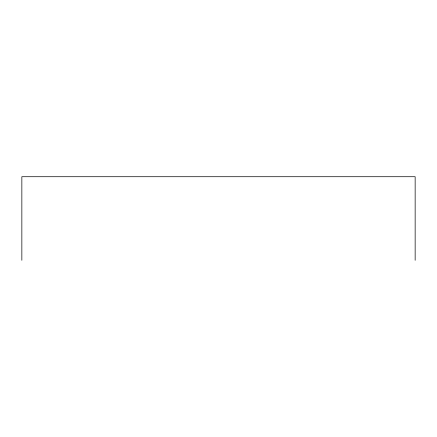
<?xml version="1.0" encoding="UTF-8"?>
<svg xmlns="http://www.w3.org/2000/svg" width="437" height="437" viewBox="0 0 437 437"><rect width="100%" height="100%" fill="white"/><g stroke="black" fill="none" stroke-linecap="round" stroke-linejoin="round"><path stroke-width="0.66" d="M415.15 260.283L415.15 176.717L21.85 176.717L21.85 260.283"/></g></svg>
